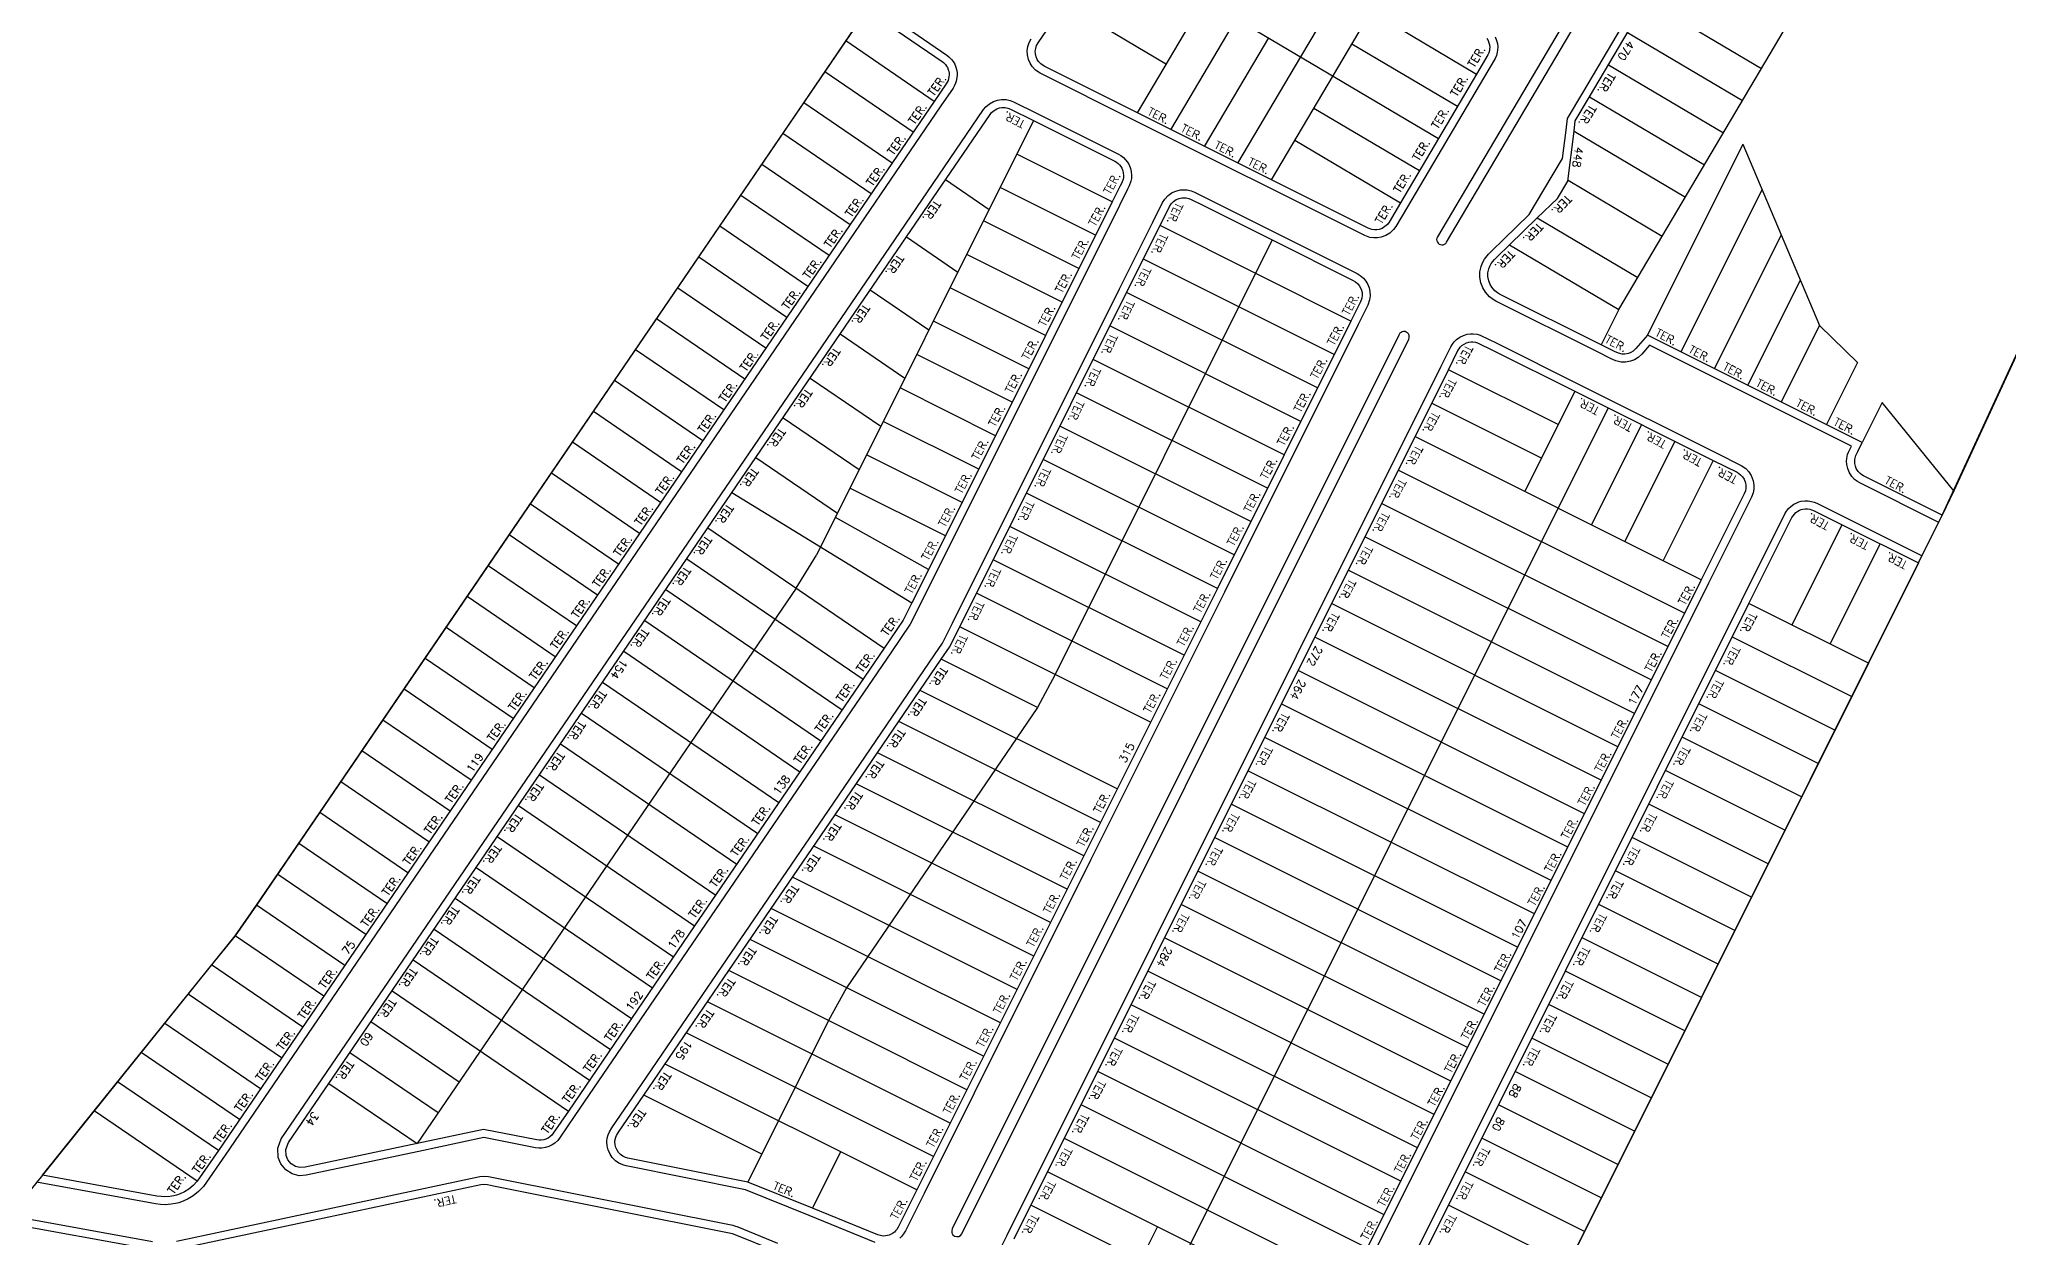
# Model space of a CAD drawing. Extents: x 714896 to 749292, y 8417558 to 8447149.
# Drawn here: x 742204.8 to 742573.9, y 8426779.1 to 8427003.6 of the extents above; entities that cross this region are included whole.
import ezdxf

# ---------------------------------------------------------------- set-up
doc = ezdxf.new("R2010")
doc.units = 0
doc.header["$MEASUREMENT"] = 0
for name, color, linetype in [('LOTE', 7, 'CONTINUOUS'), ('MEIO_FIO', 24, 'CONTINUOUS'), ('NUM-PORTA', 7, 'CONTINUOUS'), ('QUADRA', 6, 'CONTINUOUS'), ('TEXTO', 7, 'CONTINUOUS')]:
    doc.layers.add(name, color=color, linetype=linetype)
doc.styles.add('ROMANS', font='ROMANS.SHX', dxfattribs={"height": 1.5})

msp = doc.modelspace()

# ---------------------------------------------------------------- linework, layer by layer
at = {"layer": 'LOTE', "color": 7}
for p, q in [((742500.86, 8426952.95), (742573.2, 8427075.18)), ((742506.08, 8427010.86), (742527.6, 8426998.13)), ((742372.57, 8426991.95), (742355.98, 8427003.27)), ((742502.52, 8427004.84), (742524.03, 8426992.11)), ((742368.62, 8426986.17), (742352.04, 8426997.49)), ((742498.95, 8426998.82), (742520.47, 8426986.08)), ((742495.39, 8426992.79), (742516.9, 8426980.06)), ((742364.68, 8426980.39), (742348.11, 8426991.7)), ((742391.17, 8426988.34), (742350.49, 8426906.94)), ((742360.73, 8426974.61), (742344.17, 8426985.91)), ((742492.48, 8426986.38), (742513.34, 8426974.03)), ((742405.93, 8426973.14), (742388.04, 8426982.08)), ((742524.13, 8426983.94), (742506.25, 8426948.16)), ((742524.13, 8426983.94), (742531.29, 8426966.95)), ((742356.78, 8426968.83), (742340.23, 8426980.13)), ((742374.66, 8426977.29), (742382.85, 8426971.7)), ((742491.36, 8426977.16), (742509.01, 8426966.72)), ((742352.84, 8426963.05), (742336.29, 8426974.34)), ((742402.8, 8426966.88), (742384.91, 8426975.82)), ((742527.71, 8426975.45), (742512.51, 8426945.03)), ((742485.59, 8426970.12), (742504.42, 8426958.97)), ((742348.89, 8426957.26), (742332.35, 8426968.55)), ((742367.33, 8426966.55), (742376.99, 8426959.96)), ((742399.67, 8426960.61), (742381.78, 8426969.56)), ((742450.66, 8426950.79), (742414.88, 8426968.67)), ((742531.29, 8426966.95), (742518.77, 8426941.9)), ((742531.29, 8426966.95), (742538.45, 8426949.96)), ((742344.95, 8426951.48), (742328.41, 8426962.77)), ((742396.54, 8426954.35), (742378.65, 8426963.29)), ((742447.53, 8426944.53), (742411.75, 8426962.41)), ((742480.38, 8426965.07), (742500.86, 8426952.95)), ((742341, 8426945.7), (742324.47, 8426956.98)), ((742360.57, 8426956.64), (742371.57, 8426949.13)), ((742393.41, 8426948.09), (742375.52, 8426957.03)), ((742444.4, 8426938.26), (742408.62, 8426956.14)), ((742534.87, 8426958.45), (742525.03, 8426938.77)), ((742337.05, 8426939.92), (742320.53, 8426951.2)), ((742500.86, 8426952.95), (742497.56, 8426946.35)), ((742354.93, 8426948.38), (742367.06, 8426940.1)), ((742390.29, 8426941.83), (742372.39, 8426950.77)), ((742441.27, 8426932), (742405.49, 8426949.88)), ((742538.45, 8426949.96), (742531.29, 8426935.65)), ((742538.45, 8426949.96), (742545.6, 8426943.03)), ((742333.11, 8426934.14), (742316.59, 8426945.41)), ((742387.16, 8426935.57), (742369.27, 8426944.51)), ((742349.3, 8426940.12), (742362.55, 8426931.07)), ((742438.14, 8426925.74), (742402.36, 8426943.62)), ((742489.48, 8426931.39), (742468.91, 8426941.67)), ((742545.6, 8426943.03), (742539.79, 8426931.4)), ((742329.16, 8426928.35), (742312.64, 8426939.63)), ((742384.03, 8426929.31), (742366.14, 8426938.25)), ((742435.01, 8426919.48), (742399.23, 8426937.36)), ((742492.61, 8426937.65), (742483.22, 8426918.86)), ((742325.21, 8426922.57), (742308.7, 8426933.85)), ((742344.22, 8426932.68), (742358.49, 8426922.95)), ((742498.87, 8426934.52), (742411.64, 8426759.97)), ((742486.35, 8426925.13), (742465.78, 8426935.41)), ((742550.24, 8426935.53), (742546.5, 8426928.05)), ((742563.65, 8426918.97), (742550.24, 8426935.53)), ((742380.9, 8426923.04), (742363.01, 8426931.99)), ((742431.88, 8426913.22), (742396.1, 8426931.1)), ((742516.32, 8426902.32), (742462.65, 8426929.15)), ((742505.13, 8426931.39), (742495.74, 8426912.61)), ((742321.27, 8426916.79), (742304.75, 8426928.07)), ((742377.77, 8426916.78), (742359.88, 8426925.72)), ((742511.39, 8426928.26), (742502.01, 8426909.48)), ((742317.32, 8426911.01), (742300.8, 8426922.28)), ((742339.15, 8426925.25), (742354.43, 8426914.82)), ((742428.75, 8426906.96), (742392.97, 8426924.84)), ((742513.19, 8426896.06), (742459.52, 8426922.88)), ((742518.55, 8426924.69), (742509.16, 8426905.9)), ((742334.64, 8426918.64), (742368.38, 8426898)), ((742374.64, 8426910.52), (742356.75, 8426919.46)), ((742425.62, 8426900.69), (742389.84, 8426918.57)), ((742313.38, 8426905.23), (742296.86, 8426916.5)), ((742510.06, 8426889.8), (742456.39, 8426916.62)), ((742309.43, 8426899.45), (742292.91, 8426910.72)), ((742330.13, 8426912.03), (742363.17, 8426889.49)), ((742371.51, 8426904.26), (742354.04, 8426913.99)), ((742422.5, 8426894.43), (742386.71, 8426912.31)), ((742533.31, 8426893.83), (742542.7, 8426912.62)), ((742346.65, 8426900.76), (742350.49, 8426906.94)), ((742506.93, 8426883.54), (742453.26, 8426910.36)), ((742540.47, 8426890.26), (742549.86, 8426909.04)), ((742305.48, 8426893.66), (742288.97, 8426904.94)), ((742326.18, 8426906.25), (742359.22, 8426883.7)), ((742419.37, 8426888.17), (742383.59, 8426906.05)), ((742503.8, 8426877.28), (742450.13, 8426904.1)), ((742346.65, 8426900.76), (742275.62, 8426796.69)), ((742322.24, 8426900.47), (742355.28, 8426877.92)), ((742416.24, 8426881.91), (742380.46, 8426899.79)), ((742301.54, 8426887.88), (742285.02, 8426899.16)), ((742500.67, 8426871.02), (742447, 8426897.84)), ((742547.63, 8426886.68), (742525.26, 8426897.85)), ((742297.59, 8426882.1), (742281.07, 8426893.37)), ((742318.29, 8426894.69), (742351.33, 8426872.14)), ((742413.11, 8426875.65), (742377.33, 8426893.53)), ((742314.35, 8426888.91), (742347.38, 8426866.36)), ((742497.54, 8426864.75), (742443.87, 8426891.58)), ((742544.5, 8426880.42), (742522.14, 8426891.59)), ((742293.65, 8426876.32), (742277.13, 8426887.59)), ((742391.93, 8426878.41), (742373.87, 8426887.43)), ((742494.42, 8426858.49), (742440.74, 8426885.31)), ((742541.37, 8426874.16), (742519.01, 8426885.33)), ((742289.7, 8426870.54), (742273.18, 8426881.81)), ((742310.4, 8426883.13), (742343.44, 8426860.58)), ((742406.85, 8426863.12), (742369.89, 8426881.59)), ((742306.45, 8426877.34), (742339.49, 8426854.8)), ((742491.29, 8426852.23), (742437.61, 8426879.05)), ((742538.24, 8426867.89), (742515.88, 8426879.07)), ((742285.75, 8426864.76), (742269.24, 8426876.03)), ((742403.72, 8426856.86), (742365.91, 8426875.76)), ((742281.81, 8426858.97), (742265.29, 8426870.25)), ((742302.51, 8426871.56), (742335.55, 8426849.01)), ((742488.16, 8426845.97), (742434.49, 8426872.79)), ((742535.11, 8426861.63), (742512.75, 8426872.81)), ((742400.59, 8426850.6), (742361.92, 8426869.92)), ((742485.03, 8426839.71), (742431.36, 8426866.53)), ((742531.98, 8426855.37), (742509.62, 8426866.55)), ((742277.86, 8426853.19), (742261.34, 8426864.47)), ((742298.56, 8426865.78), (742331.6, 8426843.23)), ((742397.46, 8426844.34), (742357.94, 8426864.09)), ((742294.62, 8426860), (742327.65, 8426837.45)), ((742481.9, 8426833.45), (742428.23, 8426860.27)), ((742528.85, 8426849.11), (742506.49, 8426860.28)), ((742273.92, 8426847.41), (742257.4, 8426858.68)), ((742394.33, 8426838.08), (742353.96, 8426858.25)), ((742269.97, 8426841.63), (742253.45, 8426852.9)), ((742290.67, 8426854.22), (742323.71, 8426831.67)), ((742391.2, 8426831.82), (742349.98, 8426852.42)), ((742478.77, 8426827.18), (742425.1, 8426854)), ((742525.72, 8426842.85), (742503.36, 8426854.02)), ((742286.72, 8426848.43), (742319.76, 8426825.89)), ((742266.02, 8426835.85), (742249.51, 8426847.12)), ((742388.08, 8426825.55), (742345.99, 8426846.58)), ((742475.64, 8426820.92), (742421.97, 8426847.74)), ((742522.59, 8426836.59), (742500.23, 8426847.76)), ((742262.08, 8426830.06), (742245.56, 8426841.34)), ((742282.78, 8426842.65), (742315.82, 8426820.1)), ((742384.95, 8426819.29), (742342.01, 8426840.75)), ((742472.51, 8426814.66), (742418.84, 8426841.48)), ((742519.47, 8426830.32), (742497.1, 8426841.5)), ((742278.83, 8426836.87), (742311.87, 8426814.32)), ((742258.13, 8426824.28), (742241.51, 8426835.63)), ((742381.82, 8426813.03), (742338.03, 8426834.91)), ((742469.38, 8426808.4), (742415.71, 8426835.22)), ((742516.34, 8426824.06), (742493.97, 8426835.24)), ((742254.19, 8426818.5), (742237.12, 8426830.15)), ((742274.89, 8426831.09), (742307.92, 8426808.54)), ((742378.69, 8426806.77), (742334.05, 8426829.08)), ((742466.25, 8426802.14), (742412.58, 8426828.96)), ((742513.21, 8426817.8), (742490.84, 8426828.98)), ((742250.24, 8426812.72), (742232.73, 8426824.67)), ((742270.94, 8426825.31), (742303.98, 8426802.76)), ((742375.56, 8426800.51), (742330.06, 8426823.24)), ((742463.12, 8426795.88), (742409.45, 8426822.7)), ((742510.08, 8426811.54), (742487.72, 8426822.71)), ((742246.29, 8426806.94), (742228.33, 8426819.2)), ((742266.99, 8426819.53), (742283.51, 8426808.25)), ((742372.43, 8426794.25), (742326.08, 8426817.41)), ((742460, 8426789.61), (742406.32, 8426816.43)), ((742506.95, 8426805.28), (742484.59, 8426816.45)), ((742242.35, 8426801.16), (742223.92, 8426813.73)), ((742263.05, 8426813.74), (742279.57, 8426802.47)), ((742369.3, 8426787.98), (742322.1, 8426811.57)), ((742238.4, 8426795.37), (742219.51, 8426808.26)), ((742259.1, 8426807.96), (742275.62, 8426796.69)), ((742456.87, 8426783.35), (742403.19, 8426810.17)), ((742503.82, 8426799.02), (742481.46, 8426810.19)), ((742340.23, 8426794.69), (742318.12, 8426805.74)), ((742453.74, 8426777.09), (742400.07, 8426803.91)), ((742500.69, 8426792.75), (742478.33, 8426803.93)), ((742234.43, 8426789.61), (742215.11, 8426802.8)), ((742450.61, 8426770.83), (742396.94, 8426797.65)), ((742497.56, 8426786.49), (742475.2, 8426797.67)), ((742354.99, 8426795.14), (742349.71, 8426784.57)), ((742447.48, 8426764.57), (742393.81, 8426791.39)), ((742494.43, 8426780.23), (742472.07, 8426791.41)), ((742411.25, 8426774.85), (742390.68, 8426785.13)), ((742491.3, 8426773.97), (742468.94, 8426785.14)), ((742414.38, 8426781.11), (742405.09, 8426762.52))]:
    msp.add_line(p, q, dxfattribs=at)
at = {"layer": 'LOTE'}
for p, q in [((742410.64, 8426989.79), (742433.89, 8427029.06)), ((742404.9, 8427021.82), (742467.08, 8426985.01)), ((742441.26, 8427000.29), (742451.96, 8427018.37)), ((742435.75, 8426977.24), (742457.98, 8427014.8)), ((742397.01, 8427010.22), (742416.06, 8426998.94)), ((742416.92, 8426986.65), (742429.21, 8427007.43)), ((742454.42, 8427008.78), (742474.21, 8426997.06)), ((742423.2, 8426983.52), (742435.24, 8427003.86)), ((742429.47, 8426980.38), (742441.26, 8427000.29)), ((742450.85, 8427002.75), (742470.64, 8426991.04)), ((742443.72, 8426990.71), (742463.51, 8426978.99)), ((742440.15, 8426984.68), (742459.95, 8426972.97))]:
    msp.add_line(p, q, dxfattribs=at)
at = {"layer": 'LOTE', "color": 7, "linetype": 'CONTINUOUS'}
for p, q in [((742459.69, 8426948.29), (742375.94, 8426780.69)), ((742377.73, 8426779.79), (742461.48, 8426947.39))]:
    msp.add_line(p, q, dxfattribs=at)
at = {"layer": 'LOTE', "color": 7}
msp.add_lwpolyline([(742468.58, 8426965.56), (742569.01, 8427135.24, 1.00003), (742567.29, 8427136.26), (742466.86, 8426966.58, 1.000029)], format="xyb", close=True, dxfattribs=at)
at = {"layer": 'LOTE', "color": 7, "flags": 128}
msp.add_lwpolyline([(742435.9, 8426965.99), (742395.22, 8426884.59), (742391.93, 8426878.41), (742356.09, 8426825.89), (742352.75, 8426819.73), (742337.63, 8426789.47)], dxfattribs=at)
at = {"layer": 'LOTE', "color": 7, "linetype": 'CONTINUOUS'}
for centre, start, end in [((742460.59, 8426947.84), 333.4478, 153.4518), ((742376.83, 8426780.24), 153.4478, 333.4478)]:
    msp.add_arc(centre, 1, start, end, dxfattribs=at)
at = {"layer": 'MEIO_FIO'}
for points in [[(742560.81, 8426913.07), (742546.01, 8426920.46), (742545.57, 8426920.72), (742545.06, 8426921.11), (742544.52, 8426921.69), (742544.03, 8426922.47), (742543.76, 8426923.14), (742543.6, 8426923.91), (742543.56, 8426924.55), (742543.6, 8426925.05), (742543.75, 8426925.76), (742543.92, 8426926.21), (742544.3, 8426927), (742544.49, 8426927.37), (742506.62, 8426946.3), (742505.16, 8426944.59), (742504.48, 8426943.96), (742503.8, 8426943.55), (742503.07, 8426943.26), (742502.1, 8426943.09), (742501.33, 8426943.11), (742500.32, 8426943.33), (742499.43, 8426943.74), (742496.89, 8426945.01), (742477.83, 8426954.54), (742477.32, 8426954.83), (742476.62, 8426955.36), (742475.85, 8426956.22), (742475.39, 8426956.99), (742475.03, 8426957.93), (742474.83, 8426958.99), (742474.84, 8426960.01), (742475.04, 8426960.99), (742475.31, 8426961.72), (742475.67, 8426962.38), (742476.43, 8426963.32), (742476.99, 8426963.87), (742479.34, 8426966.15), (742484.08, 8426970.75), (742486.83, 8426975.39), (742490.32, 8426981.28), (742490.99, 8426986.56), (742491.26, 8426988.77), (742494.1, 8426993.56), (742547.58, 8427083.91)], [(742360.77, 8427010.3), (742374.92, 8427000.64), (742375.32, 8427000.33), (742375.81, 8426999.83), (742376.12, 8426999.4), (742376.39, 8426998.93), (742376.62, 8426998.37), (742376.74, 8426997.92), (742376.83, 8426997.34), (742376.85, 8426996.86), (742376.81, 8426996.4), (742376.69, 8426995.77), (742376.55, 8426995.35), (742376.31, 8426994.82), (742376.08, 8426994.44), (742373.81, 8426991.11), (742350.13, 8426956.42), (742286.99, 8426863.91), (742239.64, 8426794.53), (742235.6, 8426788.66), (742234.68, 8426787.7), (742233.69, 8426786.91), (742232.75, 8426786.33), (742231.76, 8426785.88), (742230.95, 8426785.6), (742230.35, 8426785.45), (742229.51, 8426785.3), (742228.39, 8426785.22), (742227.57, 8426785.24), (742226.61, 8426785.36), (742204.33, 8426789.42)], [(742477.7, 8427004.04), (742477.96, 8427003.39), (742478.1, 8427002.8), (742478.17, 8427002.18), (742478.14, 8427001.56), (742478.09, 8427001.19), (742477.92, 8427000.55), (742477.68, 8426999.99), (742475.5, 8426996.3), (742461.24, 8426972.2), (742459.06, 8426968.52), (742458.63, 8426967.92), (742457.94, 8426967.28), (742457.17, 8426966.8), (742456.35, 8426966.5), (742455.61, 8426966.38), (742454.95, 8426966.37), (742454.21, 8426966.47), (742453.29, 8426966.8), (742409.97, 8426988.45), (742392.4, 8426997.23), (742391.53, 8426997.82), (742390.91, 8426998.49), (742390.51, 8426999.12), (742390.21, 8426999.82), (742390.03, 8427000.67), (742390, 8427001.41), (742390.11, 8427002.22), (742390.37, 8427003.01), (742390.74, 8427003.68)], [(742361.5, 8426778.17), (742349.14, 8426783.18), (742337.19, 8426788.03), (742314.79, 8426792.5), (742314.17, 8426792.67), (742313.46, 8426793.01), (742312.81, 8426793.47), (742312.22, 8426794.07), (742311.79, 8426794.7), (742311.44, 8426795.5), (742311.26, 8426796.24), (742311.22, 8426797.04), (742311.28, 8426797.68), (742311.44, 8426798.32), (742311.68, 8426798.89), (742312.14, 8426799.64), (742316.88, 8426806.58), (742332.81, 8426829.92), (742352.72, 8426859.1), (742372.63, 8426888.27), (742374.1, 8426890.42), (742375.99, 8426894.2), (742407.28, 8426956.82), (742413.53, 8426969.34), (742415.35, 8426972.98), (742415.77, 8426973.65), (742416.39, 8426974.31), (742417.17, 8426974.86), (742418.01, 8426975.21), (742418.73, 8426975.37), (742419.32, 8426975.41), (742419.99, 8426975.36), (742420.72, 8426975.2), (742421.31, 8426974.96), (742423.47, 8426973.88), (742436.57, 8426967.33), (742451.83, 8426959.7), (742452.41, 8426959.35), (742453.01, 8426958.82), (742453.45, 8426958.29), (742453.81, 8426957.67), (742454.06, 8426957.04), (742454.22, 8426956.36), (742454.26, 8426955.51), (742454.16, 8426954.74), (742453.83, 8426953.78), (742452, 8426950.12), (742426.97, 8426900.02), (742401.93, 8426849.93), (742380.03, 8426806.1), (742370.64, 8426787.31), (742367.14, 8426780.3), (742366.8, 8426779.74), (742366.42, 8426779.28), (742366.08, 8426778.96)], [(742383.9, 8426774.92), (742386.21, 8426779.54), (742467.56, 8426942.34), (742469.38, 8426945.96), (742469.67, 8426946.46), (742470.01, 8426946.9), (742470.46, 8426947.34), (742471.09, 8426947.79), (742471.75, 8426948.1), (742472.42, 8426948.31), (742473.05, 8426948.4), (742473.59, 8426948.4), (742474.3, 8426948.31), (742474.89, 8426948.15), (742478.01, 8426946.62), (742493.28, 8426938.99), (742519.22, 8426926.03), (742523.78, 8426923.75), (742524.67, 8426923.14), (742525.24, 8426922.54), (742525.69, 8426921.84), (742526.06, 8426920.83), (742526.17, 8426920.09), (742526.16, 8426919.3), (742526.03, 8426918.6), (742525.74, 8426917.82), (742517.66, 8426901.65), (742448.82, 8426763.9)], [(742455.08, 8426760.77), (742523.92, 8426898.52), (742531.99, 8426914.67), (742532.29, 8426915.18), (742532.67, 8426915.65), (742533.08, 8426916.05), (742533.64, 8426916.46), (742534.09, 8426916.69), (742534.58, 8426916.89), (742535.06, 8426917.02), (742535.7, 8426917.11), (742536.36, 8426917.1), (742536.97, 8426917.01), (742537.46, 8426916.87), (742537.96, 8426916.66), (742538.87, 8426916.21), (742543.37, 8426913.96), (742557.69, 8426906.81)], [(742230.56, 8426778.42), (742287.36, 8426790.5), (742288.2, 8426790.59), (742289.03, 8426790.51), (742290.27, 8426790.26), (742334.79, 8426781.37), (742335.12, 8426781.29), (742335.72, 8426781.07), (742343.21, 8426778.04)], [(742199.33, 8426783.21), (742226.05, 8426778.35)]]:
    msp.add_lwpolyline(points, dxfattribs=at)
msp.add_lwpolyline([(742297.84, 8426795.87), (742288.11, 8426797.81), (742275.93, 8426795.22), (742254.84, 8426790.73), (742253.54, 8426790.66), (742252.24, 8426790.99), (742251, 8426791.77), (742250.1, 8426792.87), (742249.6, 8426794.09), (742249.51, 8426795.82), (742250.18, 8426797.55), (742251.12, 8426798.92), (742257.86, 8426808.81), (742337.91, 8426926.1), (742366.1, 8426967.39), (742381.81, 8426990.41), (742382.22, 8426990.93), (742382.89, 8426991.51), (742383.69, 8426991.96), (742384.43, 8426992.2), (742385.15, 8426992.32), (742386.05, 8426992.3), (742386.77, 8426992.14), (742387.44, 8426991.88), (742391.84, 8426989.68), (742407.09, 8426982.06), (742407.54, 8426981.8), (742408.01, 8426981.44), (742408.42, 8426981.03), (742408.77, 8426980.58), (742409.07, 8426980.07), (742409.34, 8426979.39), (742409.47, 8426978.83), (742409.54, 8426978.09), (742409.51, 8426977.52), (742409.42, 8426977.01), (742409.1, 8426976.13), (742408.78, 8426975.48), (742407.27, 8426972.47), (742394.76, 8426947.42), (742379.11, 8426916.11), (742369.72, 8426897.33), (742368.05, 8426893.97), (742364.41, 8426888.64), (742348.62, 8426865.51), (742328.89, 8426836.6), (742305.22, 8426801.91), (742302.35, 8426797.72), (742301.98, 8426797.25), (742301.45, 8426796.76), (742300.95, 8426796.42), (742300.3, 8426796.1), (742299.7, 8426795.92), (742299.02, 8426795.81), (742298.44, 8426795.8)], close=True, dxfattribs=at)
at = {"layer": 'QUADRA', "color": 6, "linetype": 'CONTINUOUS'}
msp.add_lwpolyline([(742670.73, 8427152.64), (742864.83, 8427164.36), (742891.39, 8427154.14), (742737.31, 8426801.99), (742549.7, 8426576.52), (742547.04, 8426573.31), (742544.07, 8426559.15), (742400.4, 8426588.86), (742401.55, 8426594.37), (742427.48, 8426646.26), (742464.15, 8426719.62), (742470.33, 8426731.99), (742516.34, 8426824.06), (742557.01, 8426905.46), (742561.48, 8426914.41), (742624.34, 8427050.37), (742670.73, 8427152.64)], close=True, dxfattribs=at)
at = {"layer": 'QUADRA', "linetype": 'CONTINUOUS'}
msp.add_lwpolyline([(741685.49, 8427093.17), (742476.31, 8427140.91), (742394.72, 8427060.17), (742394.72, 8427060.17), (742365.59, 8427017.38), (742360.77, 8427010.3), (742355.98, 8427003.27), (742269.05, 8426875.76), (742245.56, 8426841.34), (742241.51, 8426835.63), (742237.12, 8426830.15), (742205.4, 8426790.75), (742198.26, 8426781.88)], dxfattribs=at)
at = {"layer": 'QUADRA'}
for points in [[(742624.34, 8427050.37), (742563.65, 8426918.97), (742561.48, 8426914.41), (742561.48, 8426914.41), (742546.73, 8426921.79), (742546.41, 8426921.97), (742546.07, 8426922.23), (742545.71, 8426922.61), (742545.37, 8426923.15), (742545.2, 8426923.58), (742545.09, 8426924.1), (742545.07, 8426924.53), (742545.09, 8426924.83), (742545.2, 8426925.35), (742545.3, 8426925.63), (742545.64, 8426926.33), (742546.5, 8426928.05), (742506.25, 8426948.16), (742504.08, 8426945.64), (742503.57, 8426945.16), (742503.14, 8426944.9), (742502.66, 8426944.71), (742501.98, 8426944.59), (742501.51, 8426944.6), (742500.81, 8426944.76), (742500.08, 8426945.09), (742497.56, 8426946.35), (742478.53, 8426955.86), (742478.15, 8426956.08), (742477.65, 8426956.46), (742477.06, 8426957.12), (742476.75, 8426957.65), (742476.48, 8426958.34), (742476.34, 8426959.12), (742476.34, 8426959.85), (742476.49, 8426960.58), (742476.68, 8426961.1), (742476.93, 8426961.55), (742477.54, 8426962.31), (742478.04, 8426962.8), (742480.38, 8426965.07), (742485.59, 8426970.12), (742489.36, 8426973.78), (742491.28, 8426977.02), (742492.48, 8426986.38), (742492.71, 8426988.28), (742495.39, 8426992.79), (742548.87, 8427083.15)], [(742476.11, 8427003.77), (742476.35, 8427003.37), (742476.53, 8427002.93), (742476.62, 8427002.54), (742476.66, 8427002.13), (742476.65, 8427001.7), (742476.62, 8427001.5), (742476.5, 8427001.04), (742476.34, 8427000.67), (742474.21, 8426997.06), (742459.95, 8426972.97), (742457.8, 8426969.34), (742457.49, 8426968.91), (742457.03, 8426968.48), (742456.52, 8426968.16), (742455.96, 8426967.96), (742455.48, 8426967.88), (742455.05, 8426967.87), (742454.57, 8426967.94), (742453.88, 8426968.18), (742453.88, 8426968.18), (742410.64, 8426989.79), (742393.16, 8426998.52), (742392.51, 8426998.96), (742392.1, 8426999.41), (742391.84, 8426999.82), (742391.65, 8427000.28), (742391.52, 8427000.86), (742391.5, 8427001.33), (742391.58, 8427001.88), (742391.75, 8427002.4), (742392.02, 8427002.9), (742397.01, 8427010.22)], [(742359.92, 8427009.06), (742374.04, 8426999.43), (742374.32, 8426999.21), (742374.66, 8426998.86), (742374.86, 8426998.58), (742375.04, 8426998.27), (742375.19, 8426997.89), (742375.27, 8426997.6), (742375.33, 8426997.2), (742375.34, 8426996.89), (742375.32, 8426996.59), (742375.24, 8426996.15), (742375.15, 8426995.89), (742374.98, 8426995.53), (742374.82, 8426995.26), (742372.57, 8426991.95), (742348.89, 8426957.26), (742317.32, 8426911.01), (742285.75, 8426864.76), (742238.4, 8426795.37), (742234.43, 8426789.61), (742233.67, 8426788.81), (742232.83, 8426788.15), (742232.04, 8426787.66), (742231.2, 8426787.27), (742230.52, 8426787.04), (742230.03, 8426786.91), (742229.32, 8426786.79), (742228.36, 8426786.72), (742227.69, 8426786.74), (742226.84, 8426786.85), (742205.4, 8426790.75), (742215.11, 8426802.8), (742241.51, 8426835.63), (742245.56, 8426841.34), (742257.4, 8426858.68), (742292.91, 8426910.72), (742312.64, 8426939.63), (742348.11, 8426991.7), (742359.92, 8427009.06)], [(742387.55, 8426778.86), (742468.91, 8426941.67), (742470.69, 8426945.25), (742470.91, 8426945.61), (742471.13, 8426945.9), (742471.43, 8426946.19), (742471.86, 8426946.49), (742472.29, 8426946.7), (742472.74, 8426946.84), (742473.16, 8426946.9), (742473.5, 8426946.9), (742474.01, 8426946.84), (742474.35, 8426946.74), (742477.34, 8426945.28), (742492.61, 8426937.65), (742518.55, 8426924.69), (742523.02, 8426922.45), (742523.69, 8426922), (742524.05, 8426921.61), (742524.34, 8426921.16), (742524.6, 8426920.45), (742524.67, 8426919.99), (742524.66, 8426919.45), (742524.58, 8426919), (742524.37, 8426918.43), (742516.32, 8426902.32), (742447.48, 8426764.57)], [(742456.42, 8426760.1), (742525.26, 8426897.85), (742533.31, 8426913.96), (742533.53, 8426914.32), (742533.78, 8426914.64), (742534.05, 8426914.9), (742534.44, 8426915.18), (742534.72, 8426915.33), (742535.05, 8426915.46), (742535.36, 8426915.55), (742535.8, 8426915.61), (742536.24, 8426915.6), (742536.65, 8426915.54), (742536.96, 8426915.45), (742537.33, 8426915.3), (742538.2, 8426914.87), (742542.7, 8426912.62), (742557.01, 8426905.46), (742547.63, 8426886.68), (742516.34, 8426824.06), (742478.79, 8426748.92)], [(742230.84, 8426776.94), (742258.24, 8426782.77), (742287.6, 8426789.01), (742288.21, 8426789.08), (742288.81, 8426789.02), (742289.98, 8426788.79), (742334.46, 8426779.91), (742334.69, 8426779.85), (742335.18, 8426779.67), (742342.64, 8426776.65)], [(742198.26, 8426781.88), (742225.81, 8426776.87)]]:
    msp.add_lwpolyline(points, dxfattribs=at)
for points in [[(742298.08, 8426797.36), (742288.1, 8426799.34), (742275.62, 8426796.69), (742254.64, 8426792.23), (742253.68, 8426792.17), (742252.84, 8426792.39), (742252, 8426792.91), (742251.4, 8426793.65), (742251.08, 8426794.43), (742251.02, 8426795.57), (742251.51, 8426796.85), (742252.36, 8426798.08), (742259.1, 8426807.96), (742339.15, 8426925.25), (742367.33, 8426966.55), (742383.01, 8426989.52), (742383.31, 8426989.89), (742383.76, 8426990.27), (742384.3, 8426990.58), (742384.78, 8426990.74), (742385.25, 8426990.82), (742385.87, 8426990.8), (742386.34, 8426990.7), (742386.83, 8426990.51), (742391.17, 8426988.34), (742406.38, 8426980.74), (742406.7, 8426980.55), (742407.02, 8426980.31), (742407.29, 8426980.04), (742407.52, 8426979.74), (742407.71, 8426979.41), (742407.91, 8426978.93), (742407.99, 8426978.59), (742408.04, 8426978.07), (742408.01, 8426977.69), (742407.96, 8426977.39), (742407.72, 8426976.72), (742407.43, 8426976.15), (742405.93, 8426973.14), (742393.41, 8426948.09), (742377.77, 8426916.78), (742368.38, 8426898), (742366.75, 8426894.74), (742363.17, 8426889.49), (742347.38, 8426866.36), (742327.65, 8426837.45), (742303.98, 8426802.76), (742301.14, 8426798.61), (742300.88, 8426798.27), (742300.51, 8426797.93), (742300.2, 8426797.72), (742299.75, 8426797.5), (742299.36, 8426797.38), (742298.89, 8426797.31), (742298.52, 8426797.3), (742298.08, 8426797.36)], [(742362.01, 8426779.58), (742349.71, 8426784.57), (742337.63, 8426789.47), (742315.14, 8426793.96), (742314.7, 8426794.09), (742314.21, 8426794.31), (742313.78, 8426794.61), (742313.39, 8426795.02), (742313.11, 8426795.43), (742312.87, 8426795.97), (742312.75, 8426796.46), (742312.72, 8426797), (742312.77, 8426797.42), (742312.87, 8426797.85), (742313.02, 8426798.21), (742313.4, 8426798.82), (742318.12, 8426805.74), (742334.05, 8426829.08), (742353.96, 8426858.25), (742373.87, 8426887.43), (742375.39, 8426889.66), (742377.33, 8426893.53), (742408.62, 8426956.14), (742414.88, 8426968.67), (742416.66, 8426972.25), (742416.96, 8426972.73), (742417.38, 8426973.17), (742417.9, 8426973.54), (742418.47, 8426973.77), (742418.94, 8426973.88), (742419.32, 8426973.91), (742419.77, 8426973.88), (742420.26, 8426973.76), (742420.69, 8426973.59), (742422.8, 8426972.54), (742435.9, 8426965.99), (742451.1, 8426958.39), (742451.52, 8426958.14), (742451.93, 8426957.78), (742452.22, 8426957.43), (742452.46, 8426957.01), (742452.63, 8426956.59), (742452.73, 8426956.15), (742452.76, 8426955.57), (742452.7, 8426955.08), (742452.45, 8426954.37), (742450.66, 8426950.79), (742425.62, 8426900.69), (742400.59, 8426850.6), (742378.69, 8426806.77), (742369.3, 8426787.98), (742365.82, 8426781.02), (742365.57, 8426780.61), (742365.32, 8426780.3), (742365.11, 8426780.1), (742364.73, 8426779.82), (742364.37, 8426779.63), (742364.14, 8426779.53), (742363.82, 8426779.44), (742363.41, 8426779.37), (742363.05, 8426779.36), (742362.72, 8426779.39), (742362.47, 8426779.44), (742362.01, 8426779.58)]]:
    msp.add_lwpolyline(points, close=True, dxfattribs=at)

# ---------------------------------------------------------------- texts
at = {"layer": 'NUM-PORTA', "style": 'ROMANS'}
for s, rotation, p in [('470', 238.0203, (742502.59, 8427003.51)), ('448', 261.6866, (742492.7, 8426983.5)), ('272', 241.7894, (742444.11, 8426890.07)), ('154', 235.7323, (742313.96, 8426887.58)), ('264', 241.7894, (742440.98, 8426883.81)), ('177', 61.7894, (742503.83, 8426878.61)), ('315', 62.0189, (742408.39, 8426867.87)), ('119', 54.5544, (742285.95, 8426866.04)), ('138', 54.5049, (742343.43, 8426861.89)), ('107', 61.7894, (742481.93, 8426834.77)), ('75', 54.5544, (742262.66, 8426831.92)), ('178', 54.5049, (742323.7, 8426832.98)), ('284', 241.7894, (742415.94, 8426833.72)), ('192', 54.5049, (742315.81, 8426821.42)), ('60', 235.7323, (742266.28, 8426817.72)), ('195', 236.2393, (742326.1, 8426816.19)), ('88', 241.7894, (742481.37, 8426808.05)), ('34', 235.7323, (742256.1, 8426802.81)), ('80', 241.7894, (742478.24, 8426801.79))]:
    msp.add_text(s, height=1.5, rotation=rotation, dxfattribs=at).set_placement(p)
at = {"layer": 'TEXTO', "style": 'ROMANS'}
for rotation, p in [(58.839, (742473.73, 8426998.13)), (54.5544, (742372.46, 8426992.79)), (58.839, (742470.5, 8426992.67)), (238.0203, (742499.03, 8426997.49)), (54.5544, (742368.81, 8426987.46)), (152.0189, (742389.74, 8426988.2)), (333.1997, (742412.36, 8426989.55)), (58.839, (742466.94, 8426986.64)), (238.0203, (742495.46, 8426991.46)), (54.5544, (742364.87, 8426981.68)), (333.1997, (742418.64, 8426986.42)), (333.1997, (742424.91, 8426983.28)), (333.1997, (742431.17, 8426980.15)), (58.839, (742463.37, 8426980.62)), (54.5544, (742360.92, 8426975.89)), (62.0189, (742405.54, 8426974.36)), (58.839, (742459.81, 8426974.6)), (54.5544, (742356.98, 8426970.11)), (226.0499, (742491.06, 8426974.54)), (235.7323, (742372.64, 8426973.56)), (62.0189, (742402.72, 8426968.39)), (244.8164, (742417.91, 8426973.17)), (58.839, (742456.37, 8426968.79)), (54.5544, (742353.03, 8426964.33)), (244.8164, (742415, 8426967.34)), (226.0499, (742485.7, 8426969.33)), (235.7323, (742365.7, 8426963.39)), (62.0189, (742399.59, 8426962.13)), (226.0499, (742480.42, 8426964.22)), (54.5544, (742349.08, 8426958.55)), (62.0189, (742396.46, 8426955.86)), (244.8164, (742411.87, 8426961.07)), (54.5544, (742345.14, 8426952.77)), (62.0189, (742450.27, 8426951.69)), (235.7323, (742359.36, 8426954.1)), (62.0189, (742393.33, 8426949.6)), (244.8164, (742408.74, 8426954.81)), (54.5544, (742341.19, 8426946.98)), (244.8164, (742405.61, 8426948.55)), (62.0189, (742447.45, 8426946.04)), (332.2153, (742498.12, 8426946.9)), (332.2153, (742507.53, 8426948.12)), (54.5544, (742337.25, 8426941.2)), (235.7323, (742353.81, 8426945.97)), (62.0189, (742390.2, 8426943.34)), (241.7894, (742472.27, 8426946.43)), (332.2153, (742513.8, 8426944.99)), (62.0189, (742387.08, 8426937.08)), (244.8164, (742402.48, 8426942.29)), (62.0189, (742444.32, 8426939.78)), (332.2153, (742520.22, 8426941.78)), (54.5544, (742333.3, 8426935.42)), (235.7323, (742348.54, 8426938.24)), (62.0189, (742441.19, 8426933.51)), (241.7894, (742469.14, 8426940.17)), (332.2153, (742526.4, 8426938.69)), (54.5544, (742329.35, 8426929.64)), (62.0189, (742383.95, 8426930.82)), (244.8164, (742399.35, 8426936.03)), (241.7894, (742466.01, 8426933.91)), (151.7894, (742497.39, 8426934.48)), (151.7894, (742503.65, 8426931.35)), (332.2153, (742533.89, 8426934.95)), (332.2153, (742540.96, 8426931.42)), (235.7323, (742343.52, 8426930.9)), (244.8164, (742396.22, 8426929.77)), (62.0189, (742438.06, 8426927.25)), (151.7894, (742509.91, 8426928.23)), (54.5544, (742325.41, 8426923.86)), (62.0189, (742380.82, 8426924.56)), (241.7894, (742462.88, 8426927.64)), (151.7894, (742516.65, 8426924.86)), (235.7323, (742338.45, 8426923.46)), (62.0189, (742377.69, 8426918.29)), (244.8164, (742393.09, 8426923.5)), (62.0189, (742434.93, 8426920.99)), (151.7894, (742523.22, 8426921.58)), (332.1666, (742550.54, 8426920.45)), (54.5544, (742321.46, 8426918.08)), (62.0189, (742431.8, 8426914.73)), (241.7894, (742459.75, 8426921.38)), (54.5544, (742317.52, 8426912.29)), (235.7323, (742333.8, 8426916.64)), (62.0189, (742374.56, 8426912.03)), (244.8164, (742389.97, 8426917.24)), (241.7894, (742456.62, 8426915.12)), (151.7894, (742540.47, 8426912.91)), (62.0189, (742428.67, 8426908.47)), (151.7894, (742547.91, 8426909.19)), (54.5544, (742313.57, 8426906.51)), (235.7323, (742329.74, 8426910.7)), (62.0189, (742371.43, 8426905.77)), (244.8164, (742386.84, 8426910.98)), (241.7894, (742453.49, 8426908.86)), (151.7894, (742555.11, 8426905.6)), (54.5544, (742309.62, 8426900.73)), (235.7323, (742325.8, 8426904.92)), (244.8164, (742383.71, 8426904.72)), (62.0189, (742425.54, 8426902.2)), (62.0189, (742368.3, 8426899.51)), (62.0189, (742422.41, 8426895.94)), (241.7894, (742450.36, 8426902.6)), (61.7894, (742513.22, 8426897.39)), (54.5544, (742305.68, 8426894.95)), (235.7323, (742321.93, 8426899.26)), (244.8164, (742380.58, 8426898.46)), (241.7894, (742447.23, 8426896.34)), (241.7894, (742525.5, 8426896.35)), (54.5544, (742301.73, 8426889.17)), (235.7323, (742317.91, 8426893.36)), (54.5049, (742363.73, 8426891.63)), (62.0189, (742419.29, 8426889.68)), (61.7894, (742510.09, 8426891.13)), (244.8164, (742377.45, 8426892.2)), (61.7894, (742506.96, 8426884.87)), (241.7894, (742522.37, 8426890.09)), (54.5544, (742297.79, 8426883.39)), (54.5049, (742359.05, 8426884.78)), (236.2393, (742373.89, 8426886.21)), (62.0189, (742416.16, 8426883.42)), (54.5544, (742293.84, 8426877.6)), (235.7323, (742310.01, 8426881.8)), (54.5049, (742355.27, 8426879.24)), (241.7894, (742519.24, 8426883.83)), (236.2393, (742369.91, 8426880.38)), (62.0189, (742413.03, 8426877.16)), (54.5544, (742289.89, 8426871.82)), (235.7323, (742306.07, 8426876.01)), (54.5049, (742351.32, 8426873.45)), (236.2393, (742365.93, 8426874.54)), (241.7894, (742437.85, 8426877.55)), (61.7894, (742500.7, 8426872.34)), (241.7894, (742516.11, 8426877.57)), (54.5049, (742347.37, 8426867.67)), (241.7894, (742434.72, 8426871.29)), (241.7894, (742512.98, 8426871.31)), (235.7323, (742302.12, 8426870.23)), (236.2393, (742361.94, 8426868.71)), (61.7894, (742497.57, 8426866.08)), (54.5544, (742282, 8426860.26)), (235.7323, (742298.17, 8426864.45)), (241.7894, (742431.59, 8426865.03)), (61.7894, (742494.44, 8426859.82)), (241.7894, (742509.85, 8426865.04)), (54.5049, (742339.48, 8426856.11)), (236.2393, (742357.96, 8426862.87)), (62.0189, (742403.64, 8426858.37)), (54.5544, (742278.05, 8426854.48)), (235.7323, (742294.23, 8426858.67)), (236.2393, (742353.98, 8426857.04)), (62.0189, (742400.51, 8426852.11)), (241.7894, (742428.46, 8426858.77)), (61.7894, (742491.31, 8426853.56)), (241.7894, (742506.72, 8426858.78)), (54.5544, (742274.11, 8426848.69)), (235.7323, (742290.28, 8426852.89)), (54.5049, (742335.54, 8426850.33)), (241.7894, (742425.33, 8426852.5)), (241.7894, (742503.59, 8426852.52)), (54.5049, (742331.59, 8426844.55)), (236.2393, (742350, 8426851.2)), (62.0189, (742397.38, 8426845.85)), (61.7894, (742488.19, 8426847.3)), (54.5544, (742270.16, 8426842.91)), (235.7323, (742286.34, 8426847.11)), (236.2393, (742346.01, 8426845.36)), (241.7894, (742422.2, 8426846.24)), (61.7894, (742485.06, 8426841.03)), (241.7894, (742500.46, 8426846.26)), (54.5544, (742266.22, 8426837.13)), (235.7323, (742282.39, 8426841.32)), (54.5049, (742327.64, 8426838.76)), (62.0189, (742394.25, 8426839.59)), (236.2393, (742342.03, 8426839.53)), (62.0189, (742391.12, 8426833.33)), (241.7894, (742419.07, 8426839.98)), (241.7894, (742497.34, 8426840)), (235.7323, (742278.44, 8426835.54)), (236.2393, (742338.05, 8426833.69)), (241.7894, (742494.21, 8426833.74)), (235.7323, (742274.5, 8426829.76)), (54.5049, (742319.75, 8426827.2)), (62.0189, (742387.99, 8426827.06)), (61.7894, (742478.8, 8426828.51)), (54.5544, (742258.32, 8426825.57)), (236.2393, (742334.07, 8426827.86)), (241.7894, (742412.81, 8426827.46)), (61.7894, (742475.67, 8426822.25)), (241.7894, (742491.08, 8426827.47)), (54.5544, (742254.38, 8426819.79)), (235.7323, (742270.55, 8426823.98)), (62.0189, (742384.87, 8426820.8)), (54.5049, (742311.86, 8426815.64)), (236.2393, (742330.08, 8426822.02)), (241.7894, (742409.69, 8426821.19)), (61.7894, (742472.54, 8426815.99)), (241.7894, (742487.95, 8426821.21)), (54.5544, (742250.43, 8426814)), (62.0189, (742381.74, 8426814.54)), (54.5544, (742246.49, 8426808.22)), (235.7323, (742262.66, 8426812.41)), (54.5049, (742307.91, 8426809.85)), (62.0189, (742378.61, 8426808.28)), (241.7894, (742406.56, 8426814.93)), (61.7894, (742469.41, 8426809.73)), (241.7894, (742484.82, 8426814.95)), (54.5049, (742303.97, 8426804.07)), (236.2393, (742322.12, 8426810.35)), (241.7894, (742403.43, 8426808.67)), (54.5544, (742242.54, 8426802.44)), (62.0189, (742375.48, 8426802.02)), (61.7894, (742466.28, 8426803.46)), (54.5544, (742238.59, 8426796.66)), (54.5049, (742300.05, 8426798.33)), (236.2393, (742317.33, 8426803.34)), (241.7894, (742400.3, 8426802.41)), (61.7894, (742463.15, 8426797.2)), (62.0189, (742372.35, 8426795.76)), (54.5544, (742234.62, 8426790.9)), (62.0189, (742369.22, 8426789.49)), (241.7894, (742397.17, 8426796.15)), (61.7894, (742460.02, 8426790.94)), (241.7894, (742475.43, 8426796.17)), (54.5544, (742229.96, 8426787.02)), (337.9446, (742342.19, 8426788.19)), (241.7894, (742394.04, 8426789.89)), (241.7894, (742472.3, 8426789.9)), (191.9263, (742282.77, 8426787.03)), (62.0189, (742365.62, 8426782.28)), (61.7894, (742456.89, 8426784.68)), (241.7894, (742390.91, 8426783.62)), (61.7894, (742453.77, 8426778.42)), (241.7894, (742469.17, 8426783.64))]:
    msp.add_text('TER.', height=1.5, rotation=rotation, dxfattribs=at).set_placement(p)

doc.saveas('drawing.dxf')
